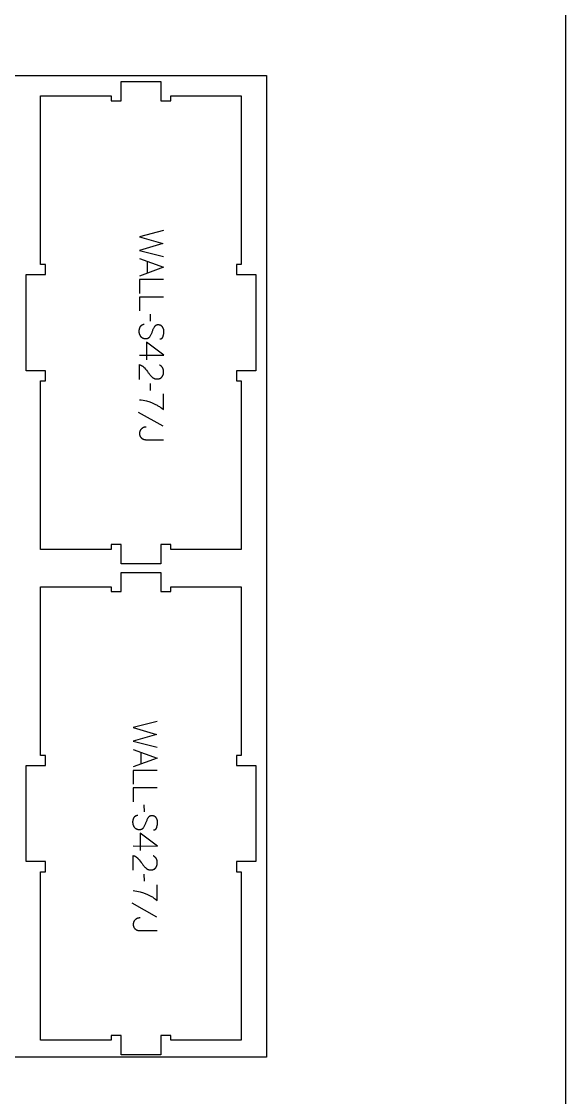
# Model space of a CAD drawing. Extents: x -1151 to 2032, y -19593 to -11999.
# Drawn here: x 1356 to 2032, y -15293 to -13956 of the extents above; entities that cross this region are included whole.
import ezdxf

# ---------------------------------------------------------------- set-up
doc = ezdxf.new("R2010")
doc.units = 0
for name, color, linetype in [('0_SHEET_SPRUCEPLY_2440X122', 1, 'CONTINUOUS'), ('1_ANYTOOL_1MMDEEP_LABELS_S', 2, 'CONTINUOUS'), ('4_ANYTOOL_CUTTHROUGH_OUTSI', 5, 'CONTINUOUS'), ('DONOTCUT', 18, 'CONTINUOUS')]:
    doc.layers.add(name, color=color, linetype=linetype)

msp = doc.modelspace()

# ---------------------------------------------------------------- linework, layer by layer
at = {"layer": '0_SHEET_SPRUCEPLY_2440X122'}
msp.add_lwpolyline([(1660.5, -14023.3), (1660.5, -15243.3), (-779.5, -15243.3), (-779.5, -14023.3)], close=True, dxfattribs=at)
at = {"layer": '1_ANYTOOL_1MMDEEP_LABELS_S'}
for points in [[(1532.4, -14216), (1502.4, -14223.7), (1531.5, -14232.1), (1502.4, -14240.6), (1532.4, -14248.1)], [(1502.4, -14250.7), (1532.4, -14261.6), (1502.4, -14272.6)], [(1512, -14254.1), (1512, -14269.1)], [(1532.4, -14276.9), (1502.4, -14276.9), (1502.4, -14294)], [(1532.4, -14298.7), (1502.4, -14298.7), (1502.4, -14315.8)], [(1516.3, -14328.5), (1516.2, -14319.7)], [(1527.8, -14350.7), (1528, -14350.7), (1528.1, -14350.7), (1528.2, -14350.7), (1528.3, -14350.7), (1528.4, -14350.7), (1528.5, -14350.7), (1528.6, -14350.6), (1528.6, -14350.6), (1528.7, -14350.6), (1528.8, -14350.6), (1528.9, -14350.6), (1529, -14350.6), (1529.1, -14350.5), (1529.1, -14350.5), (1529.2, -14350.5), (1529.3, -14350.5), (1529.4, -14350.4), (1529.5, -14350.4), (1529.5, -14350.4), (1529.6, -14350.3), (1529.7, -14350.3), (1529.7, -14350.3), (1529.8, -14350.2), (1529.9, -14350.2), (1530, -14350.2), (1530, -14350.1), (1530.1, -14350.1), (1530.2, -14350), (1530.2, -14350), (1530.3, -14349.9), (1530.4, -14349.9), (1530.4, -14349.8), (1530.5, -14349.8), (1530.5, -14349.7), (1530.6, -14349.7), (1530.6, -14349.6), (1530.7, -14349.5), (1530.8, -14349.5), (1530.8, -14349.4), (1530.9, -14349.3), (1530.9, -14349.3), (1531, -14349.2), (1531, -14349.1), (1531.1, -14349.1), (1531.1, -14349), (1531.2, -14348.9), (1531.2, -14348.9), (1531.3, -14348.8), (1531.3, -14348.7), (1531.3, -14348.6), (1531.4, -14348.5), (1531.5, -14348.4), (1531.6, -14348.2), (1531.6, -14348), (1531.7, -14347.8), (1531.8, -14347.6), (1531.8, -14347.4), (1532, -14346.6), (1532.2, -14345.8), (1532.4, -14345), (1532.5, -14344.3), (1532.6, -14343.9), (1532.6, -14343.5), (1532.7, -14343.1), (1532.7, -14342.8), (1532.7, -14342.4), (1532.7, -14342), (1532.8, -14341.7), (1532.8, -14341.3), (1532.8, -14341.1), (1532.8, -14340.9), (1532.7, -14340.7), (1532.7, -14340.5), (1532.7, -14340.3), (1532.7, -14340.2), (1532.7, -14340), (1532.6, -14339.8), (1532.6, -14339.6), (1532.6, -14339.4), (1532.5, -14339.2), (1532.5, -14339.1), (1532.5, -14338.9), (1532.4, -14338.7), (1532.4, -14338.5), (1532.3, -14338.3), (1532.2, -14338.2), (1532.2, -14338), (1532.1, -14337.8), (1532, -14337.6), (1532, -14337.5), (1531.9, -14337.3), (1531.8, -14337.1), (1531.7, -14337), (1531.6, -14336.8), (1531.6, -14336.6), (1531.5, -14336.5), (1531.4, -14336.3), (1531.3, -14336.2), (1531.2, -14336), (1531.1, -14335.9), (1530.9, -14335.7), (1530.8, -14335.5), (1530.7, -14335.4), (1530.6, -14335.3), (1530.5, -14335.1), (1530.3, -14335), (1530.2, -14334.8), (1530.1, -14334.7), (1529.9, -14334.6), (1529.8, -14334.5), (1529.6, -14334.4), (1529.5, -14334.3), (1529.4, -14334.2), (1529.2, -14334.1), (1529, -14334), (1528.9, -14333.9), (1528.7, -14333.8), (1528.6, -14333.8), (1528.4, -14333.7), (1528.2, -14333.6), (1528.1, -14333.6), (1527.9, -14333.5), (1527.7, -14333.5), (1527.5, -14333.4), (1527.3, -14333.4), (1527.1, -14333.3), (1526.9, -14333.3), (1526.8, -14333.3), (1526.6, -14333.2), (1526.4, -14333.2), (1526.1, -14333.2), (1525.9, -14333.2), (1525.7, -14333.2), (1525.5, -14333.2), (1525.3, -14333.2), (1525.1, -14333.2), (1524.9, -14333.3), (1524.7, -14333.3), (1524.5, -14333.3), (1524.3, -14333.3), (1524.1, -14333.4), (1523.9, -14333.4), (1523.7, -14333.5), (1523.6, -14333.5), (1523.4, -14333.6), (1523.3, -14333.6), (1523.2, -14333.7), (1523.1, -14333.7), (1523.1, -14333.8), (1523, -14333.8), (1522.9, -14333.8), (1522.8, -14333.9), (1522.7, -14333.9), (1522.7, -14334), (1522.6, -14334), (1522.5, -14334.1), (1522.4, -14334.1), (1522.3, -14334.2), (1522.3, -14334.2), (1522.2, -14334.3), (1522.1, -14334.3), (1522.1, -14334.4), (1522, -14334.4), (1521.9, -14334.5), (1521.9, -14334.5), (1521.8, -14334.6), (1521.7, -14334.7), (1521.7, -14334.7), (1521.6, -14334.8), (1521.5, -14334.9), (1521.3, -14335.1), (1521.2, -14335.2), (1521.1, -14335.4), (1521, -14335.5), (1520.9, -14335.7), (1520.8, -14335.9), (1520.7, -14336), (1520.3, -14336.8), (1519.9, -14337.5), (1519.5, -14338.2), (1519.2, -14339), (1518.8, -14339.8), (1518.5, -14340.6), (1518.2, -14341.4), (1517.9, -14342.2), (1517.6, -14343), (1517.2, -14343.8), (1516.9, -14344.6), (1516.5, -14345.4), (1516.1, -14346.1), (1515.8, -14346.9), (1515.4, -14347.6), (1514.9, -14348.3), (1514.8, -14348.4), (1514.7, -14348.6), (1514.6, -14348.7), (1514.5, -14348.8), (1514.5, -14348.9), (1514.4, -14349), (1514.3, -14349), (1514.3, -14349.1), (1514.2, -14349.2), (1514.2, -14349.2), (1514.1, -14349.3), (1514, -14349.4), (1513.9, -14349.4), (1513.9, -14349.5), (1513.8, -14349.5), (1513.7, -14349.6), (1513.7, -14349.6), (1513.6, -14349.7), (1513.5, -14349.8), (1513.4, -14349.8), (1513.4, -14349.9), (1513.3, -14349.9), (1513.2, -14350), (1513.1, -14350), (1513, -14350), (1513, -14350.1), (1512.9, -14350.1), (1512.8, -14350.2), (1512.7, -14350.2), (1512.6, -14350.2), (1512.5, -14350.3), (1512.5, -14350.3), (1512.4, -14350.3), (1512.3, -14350.4), (1512.2, -14350.4), (1512.1, -14350.4), (1512, -14350.5), (1511.8, -14350.5), (1511.6, -14350.5), (1511.4, -14350.6), (1511.2, -14350.6), (1511, -14350.6), (1510.8, -14350.7), (1510.6, -14350.7), (1510.4, -14350.7), (1510.2, -14350.7), (1509.9, -14350.7), (1509.7, -14350.7), (1509.5, -14350.7), (1509.3, -14350.6), (1509, -14350.6), (1508.8, -14350.6), (1508.6, -14350.5), (1508.4, -14350.5), (1508.2, -14350.4), (1508, -14350.4), (1507.7, -14350.3), (1507.5, -14350.3), (1507.3, -14350.2), (1507.2, -14350.1), (1507, -14350.1), (1506.8, -14350), (1506.6, -14349.9), (1506.4, -14349.8), (1506.2, -14349.7), (1506.1, -14349.6), (1505.9, -14349.5), (1505.7, -14349.4), (1505.6, -14349.3), (1505.4, -14349.2), (1505.3, -14349), (1505.1, -14348.9), (1505, -14348.8), (1504.8, -14348.6), (1504.7, -14348.5), (1504.6, -14348.3), (1504.4, -14348.2), (1504.3, -14348), (1504.2, -14347.8), (1504.1, -14347.7), (1503.9, -14347.5), (1503.7, -14347.1), (1503.5, -14346.8), (1503.3, -14346.4), (1503.1, -14346), (1503, -14345.6), (1502.8, -14345.3), (1502.8, -14345.1), (1502.7, -14344.9), (1502.6, -14344.7), (1502.6, -14344.5), (1502.5, -14344.3), (1502.5, -14344.1), (1502.4, -14343.9), (1502.4, -14343.7), (1502.3, -14343.5), (1502.3, -14343.3), (1502.2, -14343.1), (1502.2, -14342.9), (1502.2, -14342.7), (1502.2, -14342.5), (1502.1, -14342.1), (1502.1, -14341.7), (1502.1, -14341.3), (1502.1, -14340.9), (1502.1, -14340.5), (1502.1, -14340.1), (1502.2, -14339.7), (1502.2, -14339.3), (1502.3, -14338.9), (1502.3, -14338.5), (1502.4, -14338.1), (1502.5, -14337.7), (1502.7, -14337.4), (1502.8, -14337), (1502.9, -14336.6), (1503.1, -14336.3), (1503.2, -14335.9), (1503.4, -14335.6), (1503.6, -14335.2), (1503.7, -14335.1), (1503.8, -14334.9), (1503.9, -14334.7), (1504, -14334.6), (1504.2, -14334.4), (1504.3, -14334.3), (1504.4, -14334.2), (1504.5, -14334), (1504.6, -14333.9), (1504.8, -14333.8), (1504.9, -14333.7), (1505, -14333.6), (1505.1, -14333.5), (1505.2, -14333.4), (1505.2, -14333.4), (1505.3, -14333.3), (1505.4, -14333.3), (1505.4, -14333.3), (1505.5, -14333.2), (1505.6, -14333.2), (1505.7, -14333.1), (1505.7, -14333.1), (1505.8, -14333), (1505.9, -14333), (1506, -14333), (1506, -14332.9), (1506.1, -14332.9), (1506.2, -14332.9), (1506.3, -14332.8), (1506.3, -14332.8), (1506.4, -14332.8), (1506.5, -14332.7), (1506.7, -14332.7), (1506.8, -14332.7), (1507, -14332.6), (1507.2, -14332.6), (1507.4, -14332.5), (1507.5, -14332.5), (1507.7, -14332.5), (1507.9, -14332.5), (1508.1, -14332.5), (1508.3, -14332.5)], [(1502.4, -14370.7), (1532.5, -14370.8), (1511.1, -14354.7)], [(1511.1, -14354.7), (1511.1, -14376.5)], [(1502.5, -14400.9), (1502.5, -14382.6), (1503, -14382.8), (1503.2, -14382.8), (1503.4, -14382.9), (1503.6, -14383), (1503.8, -14383.1), (1504.1, -14383.2), (1504.3, -14383.3), (1504.5, -14383.4), (1504.7, -14383.5), (1504.9, -14383.6), (1505.1, -14383.7), (1505.3, -14383.8), (1505.5, -14383.9), (1505.7, -14384.1), (1505.9, -14384.2), (1506.1, -14384.3), (1506.3, -14384.5), (1506.5, -14384.6), (1506.6, -14384.7), (1506.8, -14384.9), (1507, -14385), (1507.2, -14385.2), (1507.3, -14385.3), (1507.5, -14385.5), (1507.7, -14385.6), (1507.9, -14385.8), (1508, -14386), (1508.2, -14386.1), (1508.3, -14386.3), (1508.7, -14386.7), (1509.9, -14388.1), (1511.1, -14389.6), (1512.2, -14391.1), (1513.3, -14392.7), (1513.9, -14393.4), (1514.5, -14394.2), (1515.1, -14394.9), (1515.6, -14395.6), (1516.2, -14396.2), (1516.8, -14396.9), (1517.4, -14397.5), (1518.1, -14398.1), (1518.2, -14398.2), (1518.4, -14398.4), (1518.5, -14398.5), (1518.7, -14398.6), (1518.9, -14398.8), (1519, -14398.9), (1519.2, -14399), (1519.4, -14399.1), (1519.6, -14399.2), (1519.7, -14399.3), (1519.9, -14399.4), (1520.1, -14399.5), (1520.3, -14399.6), (1520.5, -14399.7), (1520.6, -14399.8), (1520.8, -14399.9), (1521, -14399.9), (1521.2, -14400), (1521.4, -14400.1), (1521.6, -14400.1), (1521.8, -14400.2), (1522, -14400.2), (1522.2, -14400.3), (1522.4, -14400.3), (1522.7, -14400.3), (1522.9, -14400.4), (1523.1, -14400.4), (1523.3, -14400.4), (1523.5, -14400.4), (1523.7, -14400.4), (1524, -14400.4), (1524.2, -14400.5), (1524.4, -14400.4), (1524.7, -14400.4), (1524.9, -14400.4), (1525.2, -14400.4), (1525.4, -14400.4), (1525.6, -14400.4), (1525.9, -14400.3), (1526.1, -14400.3), (1526.3, -14400.3), (1526.5, -14400.2), (1526.7, -14400.2), (1526.9, -14400.1), (1527.1, -14400), (1527.3, -14400), (1527.5, -14399.9), (1527.7, -14399.8), (1527.9, -14399.7), (1528.1, -14399.7), (1528.3, -14399.6), (1528.5, -14399.5), (1528.6, -14399.4), (1528.8, -14399.3), (1529, -14399.1), (1529.1, -14399), (1529.3, -14398.9), (1529.5, -14398.8), (1529.6, -14398.7), (1529.8, -14398.5), (1529.9, -14398.4), (1530, -14398.2), (1530.2, -14398.1), (1530.3, -14397.9), (1530.4, -14397.8), (1530.6, -14397.6), (1530.7, -14397.4), (1530.8, -14397.3), (1530.9, -14397.1), (1531, -14396.9), (1531.1, -14396.8), (1531.2, -14396.6), (1531.3, -14396.4), (1531.4, -14396.2), (1531.5, -14396), (1531.6, -14395.8), (1531.7, -14395.6), (1531.8, -14395.5), (1531.8, -14395.3), (1531.9, -14395.1), (1532, -14394.9), (1532, -14394.7), (1532.1, -14394.5), (1532.1, -14394.2), (1532.2, -14394), (1532.2, -14393.8), (1532.3, -14393.6), (1532.3, -14393.4), (1532.3, -14393.2), (1532.3, -14392.9), (1532.4, -14392.7), (1532.4, -14392.5), (1532.4, -14392.2), (1532.4, -14392), (1532.4, -14391.5), (1532.4, -14391.2), (1532.4, -14390.8), (1532.4, -14390.5), (1532.3, -14390.1), (1532.3, -14389.8), (1532.2, -14389.4), (1532.2, -14389.1), (1532.1, -14388.8), (1532, -14388.5), (1532, -14388.3), (1531.9, -14388.2), (1531.9, -14388), (1531.8, -14387.9), (1531.8, -14387.7), (1531.7, -14387.6), (1531.6, -14387.4), (1531.6, -14387.3), (1531.5, -14387.1), (1531.4, -14387), (1531.4, -14386.9), (1531.3, -14386.7), (1531.2, -14386.6), (1531.1, -14386.5), (1531.1, -14386.3), (1531, -14386.2), (1530.9, -14386.1), (1530.8, -14385.9), (1530.7, -14385.8), (1530.6, -14385.7), (1530.5, -14385.6), (1530.4, -14385.5), (1530.3, -14385.3), (1530.2, -14385.2), (1530.1, -14385.1), (1530, -14385), (1529.9, -14384.9), (1529.8, -14384.8), (1529.7, -14384.7), (1529.5, -14384.5), (1529.4, -14384.4), (1529.3, -14384.3), (1529.1, -14384.1), (1528.8, -14383.9), (1528.5, -14383.7), (1528.2, -14383.6), (1527.9, -14383.4), (1527.6, -14383.2), (1527.3, -14383.1)], [(1516.3, -14414.6), (1516.2, -14405.9)], [(1502.4, -14426.2), (1504.6, -14426.5), (1506.8, -14426.8), (1508.9, -14427.2), (1511.1, -14427.7), (1515.1, -14429), (1516.2, -14429.3), (1517.2, -14429.7), (1518.2, -14430.1), (1519.2, -14430.5), (1522.5, -14432.1), (1523.4, -14432.5), (1524.3, -14433), (1525.3, -14433.6), (1526.2, -14434.1), (1527.2, -14434.7), (1528.1, -14435.4), (1529.1, -14436), (1530.1, -14436.8), (1532.4, -14438.5), (1532.4, -14418.9)], [(1531.9, -14459.1), (1501.2, -14441.9)], [(1510.9, -14460.2), (1510.7, -14460.2), (1510.5, -14460.2), (1510.3, -14460.2), (1510.1, -14460.2), (1509.9, -14460.2), (1509.7, -14460.2), (1509.5, -14460.3), (1509.3, -14460.3), (1509.1, -14460.3), (1508.9, -14460.4), (1508.7, -14460.4), (1508.5, -14460.5), (1508.3, -14460.5), (1508.1, -14460.6), (1507.9, -14460.6), (1507.8, -14460.7), (1507.6, -14460.8), (1507.4, -14460.9), (1507.2, -14460.9), (1507, -14461), (1506.8, -14461.1), (1506.7, -14461.2), (1506.5, -14461.3), (1506.3, -14461.4), (1506.2, -14461.5), (1506, -14461.6), (1505.8, -14461.7), (1505.6, -14461.8), (1505.5, -14462), (1505.3, -14462.1), (1505.2, -14462.2), (1505, -14462.4), (1504.8, -14462.5), (1504.7, -14462.6), (1504.5, -14462.8), (1504.4, -14462.9), (1504.2, -14463.1), (1504.1, -14463.2), (1504, -14463.4), (1503.9, -14463.5), (1503.7, -14463.7), (1503.6, -14463.9), (1503.5, -14464), (1503.4, -14464.2), (1503.3, -14464.4), (1503.2, -14464.6), (1503.1, -14464.7), (1503.1, -14464.9), (1503, -14465.1), (1502.9, -14465.3), (1502.8, -14465.5), (1502.8, -14465.7), (1502.7, -14465.9), (1502.7, -14466.1), (1502.6, -14466.3), (1502.6, -14466.5), (1502.5, -14466.7), (1502.5, -14466.9), (1502.5, -14467.1), (1502.5, -14467.3), (1502.4, -14467.5), (1502.4, -14467.7), (1502.4, -14467.9), (1502.4, -14468.2), (1502.4, -14468.4), (1502.4, -14468.6), (1502.4, -14468.8), (1502.5, -14469), (1502.5, -14469.2), (1502.5, -14469.4), (1502.5, -14469.6), (1502.6, -14469.8), (1502.6, -14470), (1502.6, -14470.2), (1502.7, -14470.4), (1502.8, -14470.6), (1502.8, -14470.7), (1502.9, -14470.9), (1502.9, -14471.1), (1503, -14471.3), (1503.1, -14471.4), (1503.2, -14471.6), (1503.2, -14471.8), (1503.3, -14471.9), (1503.4, -14472.1), (1503.5, -14472.3), (1503.6, -14472.4), (1503.7, -14472.6), (1503.9, -14472.7), (1504, -14472.9), (1504.1, -14473), (1504.2, -14473.2), (1504.4, -14473.3), (1504.5, -14473.5), (1504.6, -14473.6), (1504.8, -14473.7), (1504.9, -14473.9), (1505.1, -14474), (1505.2, -14474.1), (1505.4, -14474.2), (1505.5, -14474.4), (1505.7, -14474.5), (1505.9, -14474.6), (1506, -14474.7), (1506.2, -14474.8), (1506.3, -14474.9), (1506.5, -14475), (1506.7, -14475), (1506.9, -14475.1), (1507, -14475.2), (1507.2, -14475.3), (1507.4, -14475.3), (1507.6, -14475.4), (1507.8, -14475.5), (1507.9, -14475.5), (1508.1, -14475.6), (1508.3, -14475.6), (1508.5, -14475.7), (1508.7, -14475.7), (1508.9, -14475.7), (1509.1, -14475.8), (1509.3, -14475.8), (1509.5, -14475.8), (1509.7, -14475.8), (1509.9, -14475.9), (1510.1, -14475.9), (1510.3, -14475.9), (1510.5, -14475.9), (1532.4, -14475.9)], [(1524.6, -14826), (1494.6, -14833.7), (1523.7, -14842.1), (1494.6, -14850.6), (1524.6, -14858.1)], [(1494.6, -14860.7), (1524.6, -14871.6), (1494.6, -14882.6)], [(1504.2, -14864.1), (1504.2, -14879.1)], [(1524.6, -14886.9), (1494.6, -14886.9), (1494.6, -14904)], [(1524.6, -14908.7), (1494.6, -14908.7), (1494.6, -14925.8)], [(1508.5, -14938.5), (1508.4, -14929.7)], [(1520, -14960.7), (1520.2, -14960.7), (1520.3, -14960.7), (1520.4, -14960.7), (1520.5, -14960.7), (1520.6, -14960.7), (1520.7, -14960.7), (1520.8, -14960.6), (1520.9, -14960.6), (1520.9, -14960.6), (1521, -14960.6), (1521.1, -14960.6), (1521.2, -14960.6), (1521.3, -14960.5), (1521.4, -14960.5), (1521.4, -14960.5), (1521.5, -14960.5), (1521.6, -14960.4), (1521.7, -14960.4), (1521.7, -14960.4), (1521.8, -14960.3), (1521.9, -14960.3), (1522, -14960.3), (1522, -14960.2), (1522.1, -14960.2), (1522.2, -14960.2), (1522.2, -14960.1), (1522.3, -14960.1), (1522.4, -14960), (1522.4, -14960), (1522.5, -14959.9), (1522.6, -14959.9), (1522.6, -14959.8), (1522.7, -14959.8), (1522.7, -14959.7), (1522.8, -14959.7), (1522.9, -14959.6), (1522.9, -14959.5), (1523, -14959.5), (1523, -14959.4), (1523.1, -14959.3), (1523.1, -14959.3), (1523.2, -14959.2), (1523.2, -14959.1), (1523.3, -14959.1), (1523.3, -14959), (1523.4, -14958.9), (1523.4, -14958.9), (1523.5, -14958.8), (1523.5, -14958.7), (1523.6, -14958.6), (1523.6, -14958.5), (1523.7, -14958.4), (1523.8, -14958.2), (1523.8, -14958), (1523.9, -14957.8), (1524, -14957.6), (1524, -14957.4), (1524.2, -14956.6), (1524.4, -14955.8), (1524.6, -14955), (1524.7, -14954.3), (1524.8, -14953.9), (1524.8, -14953.5), (1524.9, -14953.1), (1524.9, -14952.8), (1524.9, -14952.4), (1525, -14952), (1525, -14951.7), (1525, -14951.3), (1525, -14951.1), (1525, -14950.9), (1525, -14950.7), (1524.9, -14950.5), (1524.9, -14950.3), (1524.9, -14950.2), (1524.9, -14950), (1524.9, -14949.8), (1524.8, -14949.6), (1524.8, -14949.4), (1524.8, -14949.2), (1524.7, -14949.1), (1524.7, -14948.9), (1524.6, -14948.7), (1524.6, -14948.5), (1524.5, -14948.3), (1524.5, -14948.2), (1524.4, -14948), (1524.3, -14947.8), (1524.3, -14947.6), (1524.2, -14947.5), (1524.1, -14947.3), (1524, -14947.1), (1523.9, -14947), (1523.9, -14946.8), (1523.8, -14946.6), (1523.7, -14946.5), (1523.6, -14946.3), (1523.5, -14946.2), (1523.4, -14946), (1523.3, -14945.9), (1523.1, -14945.7), (1523, -14945.5), (1522.9, -14945.4), (1522.8, -14945.3), (1522.7, -14945.1), (1522.5, -14945), (1522.4, -14944.8), (1522.3, -14944.7), (1522.1, -14944.6), (1522, -14944.5), (1521.9, -14944.4), (1521.7, -14944.3), (1521.6, -14944.2), (1521.4, -14944.1), (1521.3, -14944), (1521.1, -14943.9), (1520.9, -14943.8), (1520.8, -14943.8), (1520.6, -14943.7), (1520.4, -14943.6), (1520.3, -14943.6), (1520.1, -14943.5), (1519.9, -14943.5), (1519.7, -14943.4), (1519.5, -14943.4), (1519.3, -14943.3), (1519.2, -14943.3), (1519, -14943.3), (1518.8, -14943.2), (1518.6, -14943.2), (1518.4, -14943.2), (1518.1, -14943.2), (1517.9, -14943.2), (1517.7, -14943.2), (1517.5, -14943.2), (1517.3, -14943.2), (1517.1, -14943.3), (1516.9, -14943.3), (1516.7, -14943.3), (1516.5, -14943.3), (1516.3, -14943.4), (1516.1, -14943.4), (1516, -14943.5), (1515.8, -14943.5), (1515.6, -14943.6), (1515.5, -14943.6), (1515.4, -14943.7), (1515.3, -14943.7), (1515.3, -14943.8), (1515.2, -14943.8), (1515.1, -14943.8), (1515, -14943.9), (1514.9, -14943.9), (1514.9, -14944), (1514.8, -14944), (1514.7, -14944.1), (1514.6, -14944.1), (1514.6, -14944.2), (1514.5, -14944.2), (1514.4, -14944.3), (1514.3, -14944.3), (1514.3, -14944.4), (1514.2, -14944.4), (1514.1, -14944.5), (1514.1, -14944.5), (1514, -14944.6), (1513.9, -14944.7), (1513.9, -14944.7), (1513.8, -14944.8), (1513.7, -14944.9), (1513.5, -14945.1), (1513.4, -14945.2), (1513.3, -14945.4), (1513.2, -14945.5), (1513.1, -14945.7), (1513, -14945.9), (1512.9, -14946), (1512.5, -14946.8), (1512.1, -14947.5), (1511.7, -14948.2), (1511.4, -14949), (1511, -14949.8), (1510.7, -14950.6), (1510.4, -14951.4), (1510.1, -14952.2), (1509.8, -14953), (1509.4, -14953.8), (1509.1, -14954.6), (1508.7, -14955.4), (1508.4, -14956.1), (1508, -14956.9), (1507.6, -14957.6), (1507.1, -14958.3), (1507, -14958.4), (1506.9, -14958.6), (1506.8, -14958.7), (1506.7, -14958.8), (1506.7, -14958.9), (1506.6, -14959), (1506.6, -14959), (1506.5, -14959.1), (1506.4, -14959.2), (1506.4, -14959.2), (1506.3, -14959.3), (1506.2, -14959.4), (1506.2, -14959.4), (1506.1, -14959.5), (1506, -14959.5), (1505.9, -14959.6), (1505.9, -14959.6), (1505.8, -14959.7), (1505.7, -14959.8), (1505.6, -14959.8), (1505.6, -14959.9), (1505.5, -14959.9), (1505.4, -14960), (1505.3, -14960), (1505.3, -14960), (1505.2, -14960.1), (1505.1, -14960.1), (1505, -14960.2), (1504.9, -14960.2), (1504.8, -14960.2), (1504.7, -14960.3), (1504.7, -14960.3), (1504.6, -14960.3), (1504.5, -14960.4), (1504.4, -14960.4), (1504.3, -14960.4), (1504.2, -14960.5), (1504, -14960.5), (1503.8, -14960.5), (1503.6, -14960.6), (1503.4, -14960.6), (1503.2, -14960.6), (1503, -14960.7), (1502.8, -14960.7), (1502.6, -14960.7), (1502.4, -14960.7), (1502.2, -14960.7), (1501.9, -14960.7), (1501.7, -14960.7), (1501.5, -14960.6), (1501.2, -14960.6), (1501, -14960.6), (1500.8, -14960.5), (1500.6, -14960.5), (1500.4, -14960.4), (1500.2, -14960.4), (1500, -14960.3), (1499.8, -14960.3), (1499.6, -14960.2), (1499.4, -14960.1), (1499.2, -14960.1), (1499, -14960), (1498.8, -14959.9), (1498.6, -14959.8), (1498.4, -14959.7), (1498.3, -14959.6), (1498.1, -14959.5), (1497.9, -14959.4), (1497.8, -14959.3), (1497.6, -14959.2), (1497.5, -14959), (1497.3, -14958.9), (1497.2, -14958.8), (1497, -14958.6), (1496.9, -14958.5), (1496.8, -14958.3), (1496.6, -14958.2), (1496.5, -14958), (1496.4, -14957.8), (1496.3, -14957.7), (1496.1, -14957.5), (1495.9, -14957.1), (1495.7, -14956.8), (1495.5, -14956.4), (1495.3, -14956), (1495.2, -14955.6), (1495, -14955.3), (1495, -14955.1), (1494.9, -14954.9), (1494.8, -14954.7), (1494.8, -14954.5), (1494.7, -14954.3), (1494.7, -14954.1), (1494.6, -14953.9), (1494.6, -14953.7), (1494.5, -14953.5), (1494.5, -14953.3), (1494.4, -14953.1), (1494.4, -14952.9), (1494.4, -14952.7), (1494.4, -14952.5), (1494.3, -14952.1), (1494.3, -14951.7), (1494.3, -14951.3), (1494.3, -14950.9), (1494.3, -14950.5), (1494.3, -14950.1), (1494.4, -14949.7), (1494.4, -14949.3), (1494.5, -14948.9), (1494.6, -14948.5), (1494.6, -14948.1), (1494.7, -14947.7), (1494.9, -14947.4), (1495, -14947), (1495.1, -14946.6), (1495.3, -14946.3), (1495.5, -14945.9), (1495.6, -14945.6), (1495.8, -14945.2), (1495.9, -14945.1), (1496, -14944.9), (1496.1, -14944.7), (1496.2, -14944.6), (1496.4, -14944.4), (1496.5, -14944.3), (1496.6, -14944.2), (1496.7, -14944), (1496.8, -14943.9), (1497, -14943.8), (1497.1, -14943.7), (1497.2, -14943.6), (1497.3, -14943.5), (1497.4, -14943.4), (1497.4, -14943.4), (1497.5, -14943.3), (1497.6, -14943.3), (1497.6, -14943.3), (1497.7, -14943.2), (1497.8, -14943.2), (1497.9, -14943.1), (1497.9, -14943.1), (1498, -14943), (1498.1, -14943), (1498.2, -14943), (1498.2, -14942.9), (1498.3, -14942.9), (1498.4, -14942.9), (1498.5, -14942.8), (1498.6, -14942.8), (1498.6, -14942.8), (1498.7, -14942.7), (1498.9, -14942.7), (1499, -14942.7), (1499.2, -14942.6), (1499.4, -14942.6), (1499.6, -14942.5), (1499.7, -14942.5), (1499.9, -14942.5), (1500.1, -14942.5), (1500.3, -14942.5), (1500.5, -14942.5)], [(1494.6, -14980.7), (1524.7, -14980.8), (1503.3, -14964.7)], [(1503.3, -14964.7), (1503.3, -14986.5)], [(1494.7, -15010.9), (1494.7, -14992.6), (1495.2, -14992.8), (1495.4, -14992.8), (1495.6, -14992.9), (1495.8, -14993), (1496.1, -14993.1), (1496.3, -14993.2), (1496.5, -14993.3), (1496.7, -14993.4), (1496.9, -14993.5), (1497.1, -14993.6), (1497.3, -14993.7), (1497.5, -14993.8), (1497.7, -14993.9), (1497.9, -14994.1), (1498.1, -14994.2), (1498.3, -14994.3), (1498.5, -14994.5), (1498.7, -14994.6), (1498.8, -14994.7), (1499, -14994.9), (1499.2, -14995), (1499.4, -14995.2), (1499.6, -14995.3), (1499.7, -14995.5), (1499.9, -14995.6), (1500.1, -14995.8), (1500.2, -14996), (1500.4, -14996.1), (1500.5, -14996.3), (1500.9, -14996.7), (1502.1, -14998.1), (1503.3, -14999.6), (1504.4, -15001.1), (1505.6, -15002.7), (1506.1, -15003.4), (1506.7, -15004.2), (1507.3, -15004.9), (1507.8, -15005.6), (1508.4, -15006.2), (1509, -15006.9), (1509.7, -15007.5), (1510.3, -15008.1), (1510.4, -15008.2), (1510.6, -15008.4), (1510.7, -15008.5), (1510.9, -15008.6), (1511.1, -15008.8), (1511.2, -15008.9), (1511.4, -15009), (1511.6, -15009.1), (1511.8, -15009.2), (1511.9, -15009.3), (1512.1, -15009.4), (1512.3, -15009.5), (1512.5, -15009.6), (1512.7, -15009.7), (1512.9, -15009.8), (1513, -15009.9), (1513.2, -15009.9), (1513.4, -15010), (1513.6, -15010.1), (1513.8, -15010.1), (1514, -15010.2), (1514.2, -15010.2), (1514.4, -15010.3), (1514.6, -15010.3), (1514.9, -15010.3), (1515.1, -15010.4), (1515.3, -15010.4), (1515.5, -15010.4), (1515.7, -15010.4), (1515.9, -15010.4), (1516.2, -15010.4), (1516.4, -15010.5), (1516.6, -15010.4), (1516.9, -15010.4), (1517.1, -15010.4), (1517.4, -15010.4), (1517.6, -15010.4), (1517.8, -15010.4), (1518.1, -15010.3), (1518.3, -15010.3), (1518.5, -15010.3), (1518.7, -15010.2), (1518.9, -15010.2), (1519.1, -15010.1), (1519.4, -15010), (1519.6, -15010), (1519.8, -15009.9), (1519.9, -15009.8), (1520.1, -15009.7), (1520.3, -15009.7), (1520.5, -15009.6), (1520.7, -15009.5), (1520.9, -15009.4), (1521, -15009.3), (1521.2, -15009.1), (1521.4, -15009), (1521.5, -15008.9), (1521.7, -15008.8), (1521.8, -15008.7), (1522, -15008.5), (1522.1, -15008.4), (1522.3, -15008.2), (1522.4, -15008.1), (1522.5, -15007.9), (1522.7, -15007.8), (1522.8, -15007.6), (1522.9, -15007.4), (1523, -15007.3), (1523.1, -15007.1), (1523.2, -15006.9), (1523.3, -15006.8), (1523.4, -15006.6), (1523.5, -15006.4), (1523.6, -15006.2), (1523.7, -15006), (1523.8, -15005.8), (1523.9, -15005.6), (1524, -15005.5), (1524, -15005.3), (1524.1, -15005.1), (1524.2, -15004.9), (1524.2, -15004.7), (1524.3, -15004.5), (1524.3, -15004.2), (1524.4, -15004), (1524.4, -15003.8), (1524.5, -15003.6), (1524.5, -15003.4), (1524.5, -15003.2), (1524.6, -15002.9), (1524.6, -15002.7), (1524.6, -15002.5), (1524.6, -15002.2), (1524.6, -15002), (1524.6, -15001.5), (1524.6, -15001.2), (1524.6, -15000.8), (1524.6, -15000.5), (1524.5, -15000.1), (1524.5, -14999.8), (1524.4, -14999.4), (1524.4, -14999.1), (1524.3, -14998.8), (1524.2, -14998.5), (1524.2, -14998.3), (1524.1, -14998.2), (1524.1, -14998), (1524, -14997.9), (1524, -14997.7), (1523.9, -14997.6), (1523.8, -14997.4), (1523.8, -14997.3), (1523.7, -14997.1), (1523.6, -14997), (1523.6, -14996.9), (1523.5, -14996.7), (1523.4, -14996.6), (1523.4, -14996.5), (1523.3, -14996.3), (1523.2, -14996.2), (1523.1, -14996.1), (1523, -14995.9), (1522.9, -14995.8), (1522.8, -14995.7), (1522.7, -14995.6), (1522.6, -14995.5), (1522.5, -14995.3), (1522.4, -14995.2), (1522.3, -14995.1), (1522.2, -14995), (1522.1, -14994.9), (1522, -14994.8), (1521.9, -14994.7), (1521.8, -14994.5), (1521.6, -14994.4), (1521.5, -14994.3), (1521.3, -14994.1), (1521, -14993.9), (1520.7, -14993.7), (1520.4, -14993.6), (1520.1, -14993.4), (1519.8, -14993.2), (1519.5, -14993.1)], [(1508.5, -15024.6), (1508.4, -15015.9)], [(1494.6, -15036.2), (1496.8, -15036.5), (1499, -15036.8), (1501.1, -15037.2), (1503.3, -15037.7), (1507.3, -15039), (1508.4, -15039.3), (1509.4, -15039.7), (1510.4, -15040.1), (1511.4, -15040.5), (1514.7, -15042.1), (1515.6, -15042.5), (1516.5, -15043), (1517.5, -15043.6), (1518.4, -15044.1), (1519.4, -15044.7), (1520.4, -15045.4), (1521.3, -15046), (1522.3, -15046.8), (1524.6, -15048.5), (1524.6, -15028.9)], [(1524.2, -15069.1), (1493.4, -15051.9)], [(1503.1, -15070.2), (1502.9, -15070.2), (1502.7, -15070.2), (1502.5, -15070.2), (1502.3, -15070.2), (1502.1, -15070.2), (1501.9, -15070.2), (1501.7, -15070.3), (1501.5, -15070.3), (1501.3, -15070.3), (1501.1, -15070.4), (1500.9, -15070.4), (1500.7, -15070.5), (1500.5, -15070.5), (1500.3, -15070.6), (1500.1, -15070.6), (1500, -15070.7), (1499.8, -15070.8), (1499.6, -15070.9), (1499.4, -15070.9), (1499.2, -15071), (1499.1, -15071.1), (1498.9, -15071.2), (1498.7, -15071.3), (1498.5, -15071.4), (1498.4, -15071.5), (1498.2, -15071.6), (1498, -15071.7), (1497.9, -15071.8), (1497.7, -15072), (1497.5, -15072.1), (1497.4, -15072.2), (1497.2, -15072.4), (1497, -15072.5), (1496.9, -15072.6), (1496.7, -15072.8), (1496.6, -15072.9), (1496.5, -15073.1), (1496.3, -15073.2), (1496.2, -15073.4), (1496.1, -15073.5), (1496, -15073.7), (1495.8, -15073.9), (1495.7, -15074), (1495.6, -15074.2), (1495.5, -15074.4), (1495.4, -15074.6), (1495.4, -15074.7), (1495.3, -15074.9), (1495.2, -15075.1), (1495.1, -15075.3), (1495, -15075.5), (1495, -15075.7), (1494.9, -15075.9), (1494.9, -15076.1), (1494.8, -15076.3), (1494.8, -15076.5), (1494.7, -15076.7), (1494.7, -15076.9), (1494.7, -15077.1), (1494.7, -15077.3), (1494.6, -15077.5), (1494.6, -15077.7), (1494.6, -15077.9), (1494.6, -15078.2), (1494.6, -15078.4), (1494.6, -15078.6), (1494.6, -15078.8), (1494.7, -15079), (1494.7, -15079.2), (1494.7, -15079.4), (1494.7, -15079.6), (1494.8, -15079.8), (1494.8, -15080), (1494.9, -15080.2), (1494.9, -15080.4), (1495, -15080.6), (1495, -15080.7), (1495.1, -15080.9), (1495.1, -15081.1), (1495.2, -15081.3), (1495.3, -15081.4), (1495.4, -15081.6), (1495.5, -15081.8), (1495.5, -15081.9), (1495.6, -15082.1), (1495.7, -15082.3), (1495.8, -15082.4), (1496, -15082.6), (1496.1, -15082.7), (1496.2, -15082.9), (1496.3, -15083), (1496.4, -15083.2), (1496.6, -15083.3), (1496.7, -15083.5), (1496.8, -15083.6), (1497, -15083.7), (1497.1, -15083.9), (1497.3, -15084), (1497.4, -15084.1), (1497.6, -15084.2), (1497.7, -15084.4), (1497.9, -15084.5), (1498.1, -15084.6), (1498.2, -15084.7), (1498.4, -15084.8), (1498.6, -15084.9), (1498.7, -15085), (1498.9, -15085), (1499.1, -15085.1), (1499.2, -15085.2), (1499.4, -15085.3), (1499.6, -15085.3), (1499.8, -15085.4), (1500, -15085.5), (1500.1, -15085.5), (1500.3, -15085.6), (1500.5, -15085.6), (1500.7, -15085.7), (1500.9, -15085.7), (1501.1, -15085.7), (1501.3, -15085.8), (1501.5, -15085.8), (1501.7, -15085.8), (1501.9, -15085.8), (1502.1, -15085.9), (1502.3, -15085.9), (1502.5, -15085.9), (1502.7, -15085.9), (1524.6, -15085.9)]]:
    msp.add_lwpolyline(points, dxfattribs=at)
at = {"layer": '4_ANYTOOL_CUTTHROUGH_OUTSI', "color": 5}
for points in [[(1379.5, -14258.2), (1379.5, -14048.7), (1467, -14048.7), (1467, -14054.7), (1479.5, -14054.7), (1479.5, -14030.7), (1529, -14030.7), (1529, -14054.7), (1541.5, -14054.7), (1541.5, -14048.7), (1629, -14048.7), (1629, -14258.2), (1623, -14258.2), (1623, -14270.7), (1647, -14270.7), (1647, -14390.2), (1623, -14390.2), (1623, -14402.7), (1629, -14402.7), (1629, -14612.2), (1541.5, -14612.2), (1541.5, -14606.2), (1529, -14606.2), (1529, -14630.2), (1479.5, -14630.2), (1479.5, -14606.2), (1467, -14606.2), (1467, -14612.2), (1379.5, -14612.2), (1379.5, -14402.7), (1385.5, -14402.7), (1385.5, -14390.2), (1361.5, -14390.2), (1361.5, -14270.7), (1385.5, -14270.7), (1385.5, -14258.2)], [(1379.5, -14868.2), (1379.5, -14658.7), (1467, -14658.7), (1467, -14664.7), (1479.5, -14664.7), (1479.5, -14640.7), (1529, -14640.7), (1529, -14664.7), (1541.5, -14664.7), (1541.5, -14658.7), (1629, -14658.7), (1629, -14868.2), (1623, -14868.2), (1623, -14880.7), (1647, -14880.7), (1647, -15000.2), (1623, -15000.2), (1623, -15012.7), (1629, -15012.7), (1629, -15222.2), (1541.5, -15222.2), (1541.5, -15216.2), (1529, -15216.2), (1529, -15240.2), (1479.5, -15240.2), (1479.5, -15216.2), (1467, -15216.2), (1467, -15222.2), (1379.5, -15222.2), (1379.5, -15012.7), (1385.5, -15012.7), (1385.5, -15000.2), (1361.5, -15000.2), (1361.5, -14880.7), (1385.5, -14880.7), (1385.5, -14868.2)]]:
    msp.add_lwpolyline(points, close=True, dxfattribs=at)
at = {"layer": 'DONOTCUT'}
msp.add_lwpolyline([(2032.2, -19592.7), (-1151.2, -19592.7), (-1151.2, -11999.3), (2032.2, -11999.3)], close=True, dxfattribs=at)

doc.saveas('drawing.dxf')
